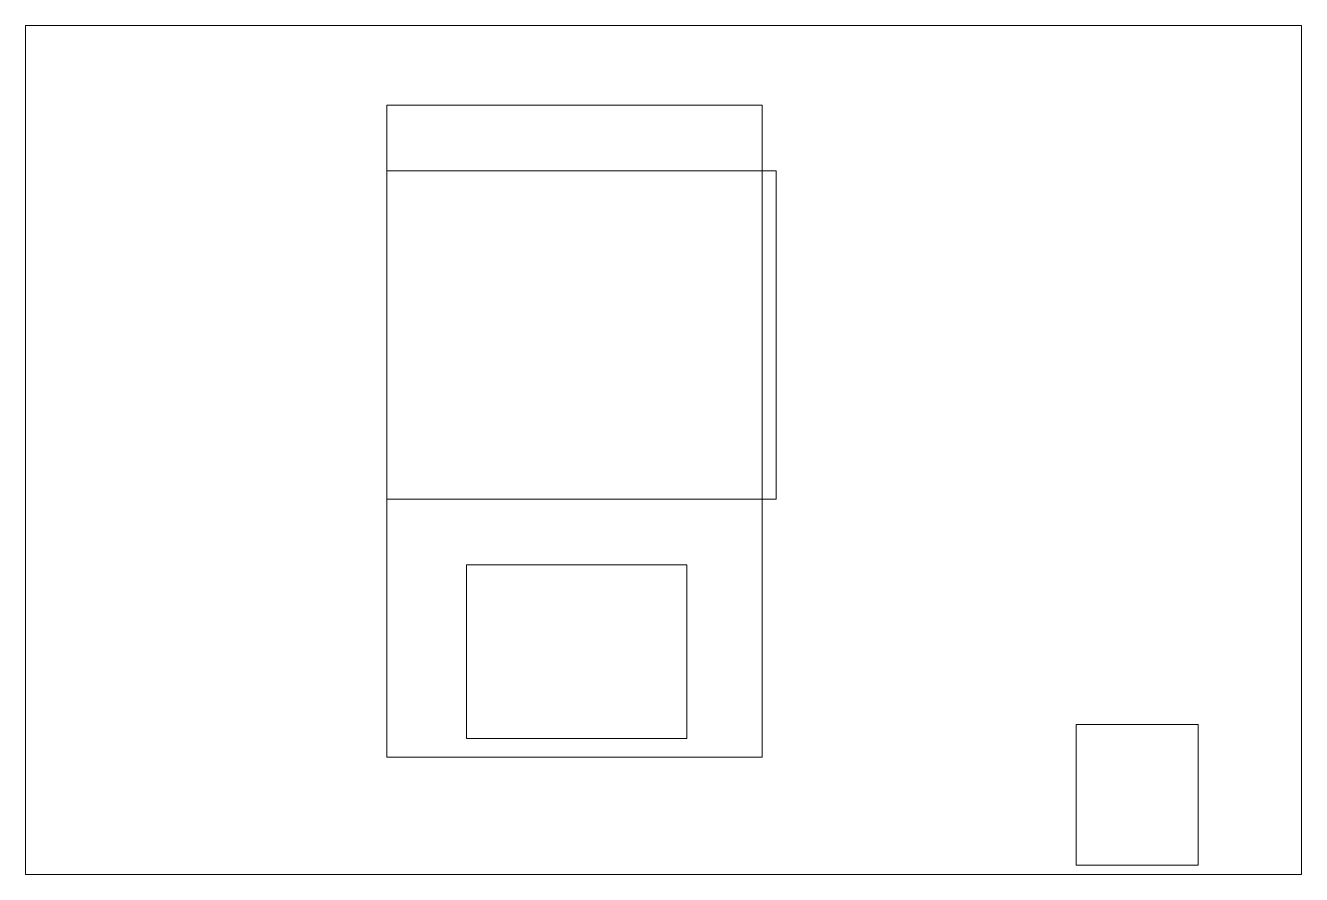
# Model space of a CAD drawing. Header units: millimetres. Extents: x 0 to 272, y 0 to 181.
import ezdxf

# ---------------------------------------------------------------- set-up
doc = ezdxf.new("R2010")
doc.units = ezdxf.units.MM
doc.layers.add('ENCLOSURE', color=5, linetype='CONTINUOUS', lineweight=0)
doc.layers.add('MODULES', color=6, linetype='CONTINUOUS', lineweight=0)
doc.layers.add('PCB', color=96, linetype='CONTINUOUS', lineweight=0, true_color=0x008000)

msp = doc.modelspace()

# ---------------------------------------------------------------- linework, layer by layer
at = {"layer": 'ENCLOSURE'}
msp.add_lwpolyline([(0, 0), (272, 0), (272, 181), (0, 181), (0, 181)], close=True, dxfattribs=at)
at = {"layer": 'MODULES'}
for points in [[(160, 80), (160, 150), (77, 150), (77, 80), (77, 80)], [(94, 66), (94, 29), (141, 29), (141, 66)], [(250, 2), (224, 2), (224, 32), (250, 32)]]:
    msp.add_lwpolyline(points, close=True, dxfattribs=at)
at = {"layer": 'PCB'}
msp.add_lwpolyline([(77, 164), (157, 164), (157, 25), (77, 25)], close=True, dxfattribs=at)

doc.saveas('drawing.dxf')
